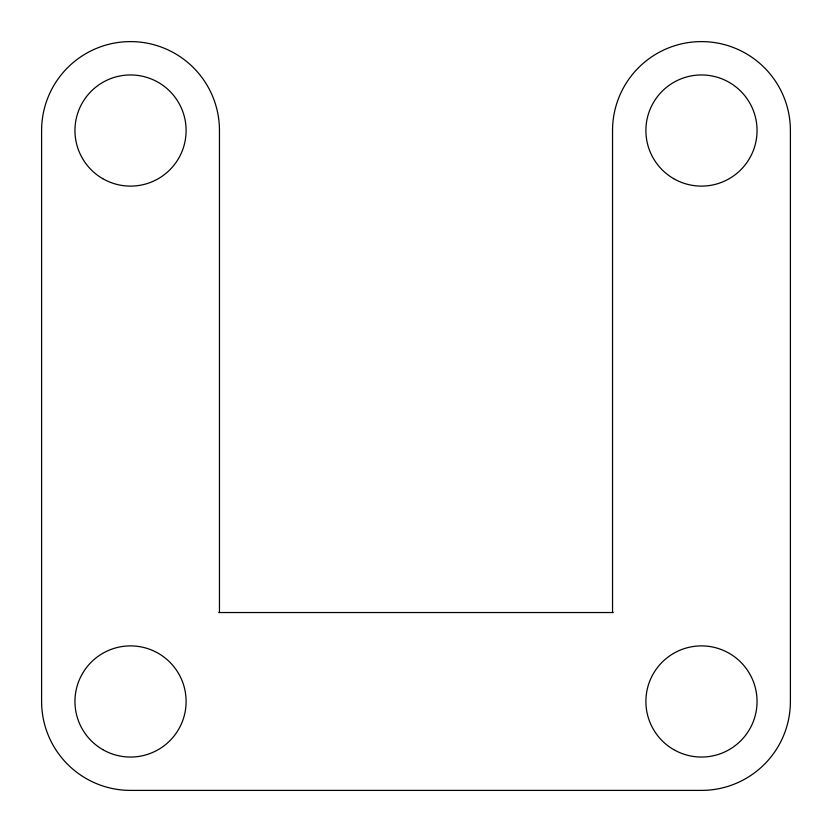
<?xml version="1.0" encoding="UTF-8"?>
<svg xmlns="http://www.w3.org/2000/svg" width="832" height="832" viewBox="0 0 832 832"><rect width="100%" height="100%" fill="white"/><g stroke="black" fill="none" stroke-linecap="round" stroke-linejoin="round"><path stroke-width="1.25" d="M218.806 612.539L613.194 612.539M612.539 612.539L612.539 130.53A88.93 88.93 0 0 1 701.47 41.6A88.93 88.93 0 0 1 790.4 130.53L790.4 701.47A88.93 88.93 0 0 1 701.47 790.4L130.53 790.4A88.93 88.93 0 0 1 41.6 701.47L41.6 130.53A88.93 88.93 0 0 1 130.53 41.6A88.93 88.93 0 0 1 219.461 130.53L219.461 612.539M102.742 178.662A55.578 55.578 0 0 0 186.108 130.53A55.578 55.578 0 0 0 102.742 82.399A55.578 55.578 0 0 0 102.742 178.662M102.742 749.601A55.578 55.578 0 0 0 186.108 701.47A55.578 55.578 0 0 0 102.742 653.338A55.578 55.578 0 0 0 102.742 749.601M673.681 749.601A55.578 55.578 0 0 0 757.047 701.47A55.578 55.578 0 0 0 673.681 653.338A55.578 55.578 0 0 0 673.681 749.601M673.681 178.662A55.578 55.578 0 0 0 757.047 130.53A55.578 55.578 0 0 0 673.681 82.399A55.578 55.578 0 0 0 673.681 178.662"/></g></svg>
